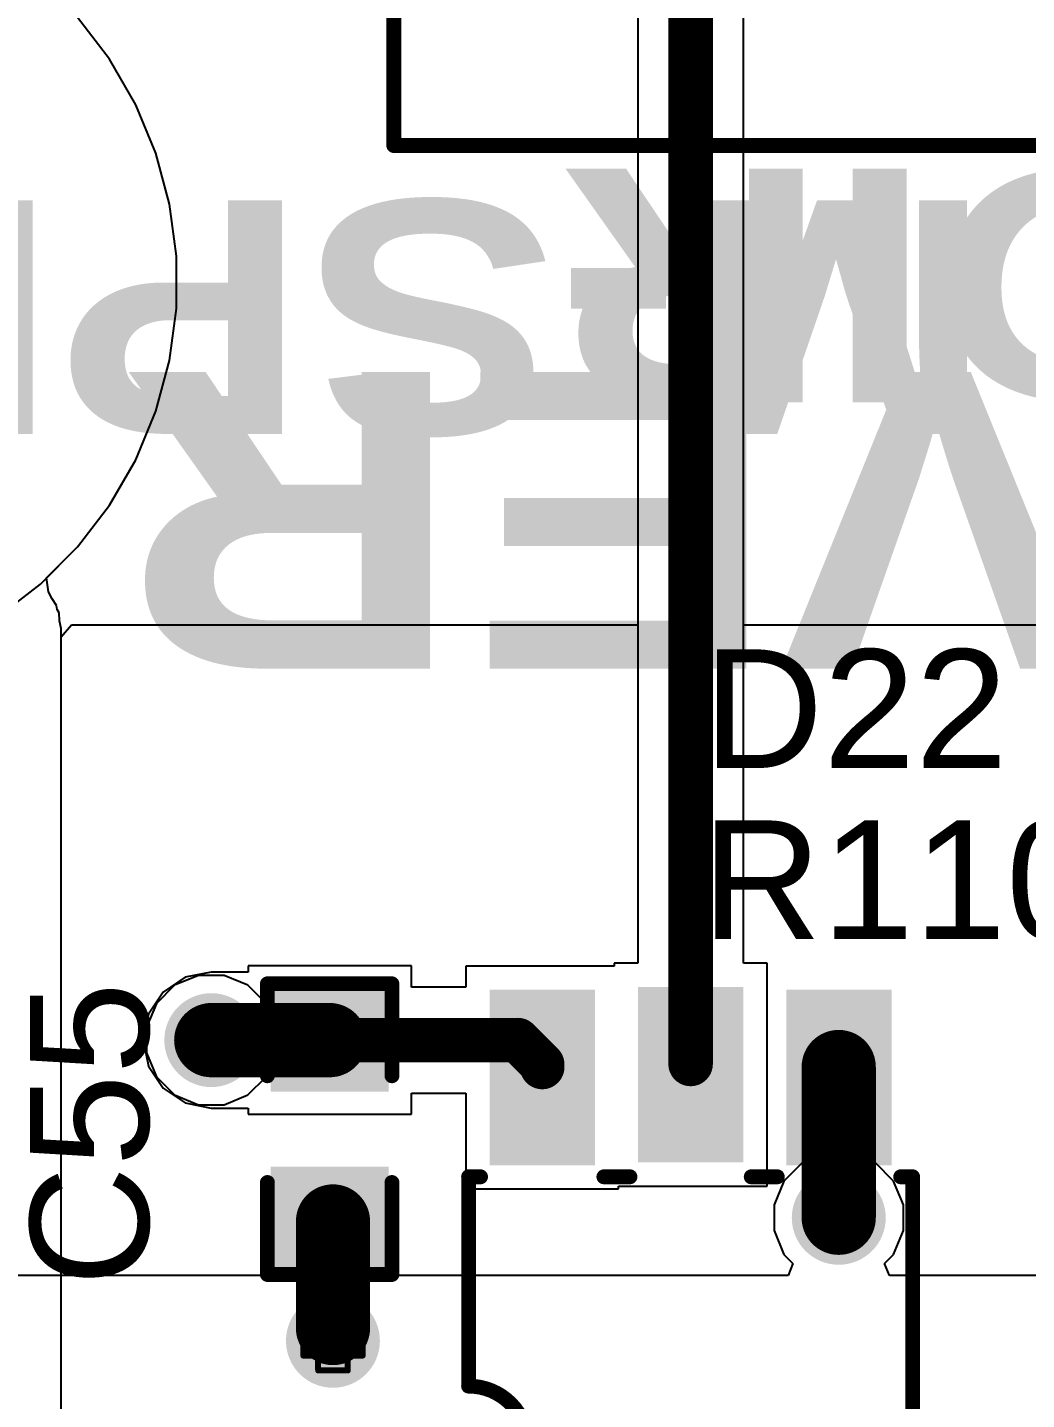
# Model space of a CAD drawing. Header units: inches. Extents: x -3 to 5259, y -3 to 5282.
# Drawn here: x 83.92 to 92.48, y 85.94 to 97.69 of the extents above; entities that cross this region are included whole.
import ezdxf

# ---------------------------------------------------------------- set-up
doc = ezdxf.new("R2010")
doc.units = ezdxf.units.IN
for name, color, linetype in [('Bottom Layer', 5, 'Continuous'), ('Bottom Solder', 6, 'Continuous'), ('Drill Drawing', 1, 'Continuous'), ('Layer 1', 16, 'Continuous'), ('Layer 2', 76, 'Continuous'), ('Top Layer', 1, 'Continuous'), ('Top Overlay', 2, 'Continuous'), ('Top Paste', 8, 'Continuous'), ('Top Solder', 216, 'Continuous'), ('Via Holes', 16, 'Continuous')]:
    doc.layers.add(name, color=color, linetype=linetype)
doc.styles.add('Arial', font='', dxfattribs={"height": 0.2})
doc.styles.add('Arial Black_Bold', font='', dxfattribs={"height": 0.2})
doc.styles.get('Arial').set_extended_font_data('Arial')
doc.styles.get('Arial Black_Bold').set_extended_font_data('Arial Black', bold=True)

# ---------------------------------------------------------------- blocks, each defined once
blk = doc.blocks.new('SO_5_11')
at = {"layer": 'Top Layer'}
for points in [[(-3.85, 0.87), (-3.85, 1.67), (-2.45, 1.67), (-2.45, 0.87)], [(2.45, 0.87), (2.45, 1.67), (3.85, 1.67), (3.85, 0.87)], [(2.475, -0.4), (2.475, 0.4), (3.875, 0.4), (3.875, -0.4)], [(-3.875, -1.67), (-3.875, -0.87), (-2.475, -0.87), (-2.475, -1.67)], [(2.45, -1.67), (2.45, -0.87), (3.85, -0.87), (3.85, -1.67)]]:
    blk.add_hatch(color=1, dxfattribs=at).paths.add_polyline_path(points)
at = {"layer": 'Top Paste'}
for points in [[(-3.85, 0.87), (-3.85, 1.67), (-2.45, 1.67), (-2.45, 0.87)], [(2.45, 0.87), (2.45, 1.67), (3.85, 1.67), (3.85, 0.87)], [(2.475, -0.4), (2.475, 0.4), (3.875, 0.4), (3.875, -0.4)], [(-3.875, -1.67), (-3.875, -0.87), (-2.475, -0.87), (-2.475, -1.67)], [(2.45, -1.67), (2.45, -0.87), (3.85, -0.87), (3.85, -1.67)]]:
    blk.add_hatch(color=8, dxfattribs=at).paths.add_polyline_path(points)
at = {"layer": 'Top Solder'}
for points in [[(-3.901, 0.819), (-3.901, 1.721), (-2.399, 1.721), (-2.399, 0.819)], [(2.399, 0.819), (2.399, 1.721), (3.901, 1.721), (3.901, 0.819)], [(2.424, -0.451), (2.424, 0.451), (3.926, 0.451), (3.926, -0.451)], [(-3.926, -1.721), (-3.926, -0.819), (-2.424, -0.819), (-2.424, -1.721)], [(2.399, -1.721), (2.399, -0.819), (3.901, -0.819), (3.901, -1.721)]]:
    blk.add_hatch(color=216, dxfattribs=at).paths.add_polyline_path(points)
at = {"layer": 'Top Overlay'}
for points in [[(-2.3, 1.9, 0.127, 0.127, 0), (-2.3, 1.798, 0.127, 0.127, 0)], [(-2.3, 1.9, 0.127, 0.127, 0), (-0.508, 1.9, 0.127, 0.127, 0)], [(0.508, 1.9, 0.127, 0.127, -1), (-0.508, 1.9, 0.127, 0.127, 0)], [(0.508, 1.9, 0.127, 0.127, 0), (2.3, 1.9, 0.127, 0.127, 0)], [(2.3, 1.9, 0.127, 0.127, 0), (2.3, 1.798, 0.127, 0.127, 0)], [(2.3, 1.9, 0.127, 0.127, 0), (2.3, 1.798, 0.127, 0.127, 0)], [(-4.115, 1.422, 0.127, 0.127, 0), (-3.988, 1.295, 0.127, 0.127, 0)], [(-4.115, 1.422, 0.127, 0.127, 0), (-4.115, 1.168, 0.127, 0.127, 0)], [(-3.988, 1.295, 0.127, 0.127, 0), (-4.115, 1.168, 0.127, 0.127, 0)], [(-2.3, 0.742, 0.127, 0.127, 0), (-2.3, -0.742, 0.127, 0.127, 0)], [(2.3, 0.742, 0.127, 0.127, 0), (2.3, 0.519, 0.127, 0.127, 0)], [(2.3, -0.519, 0.127, 0.127, 0), (2.3, -0.742, 0.127, 0.127, 0)], [(-2.3, -1.798, 0.127, 0.127, 0), (-2.3, -1.9, 0.127, 0.127, 0)], [(2.3, -1.798, 0.127, 0.127, 0), (2.3, -1.9, 0.127, 0.127, 0)], [(-2.3, -1.9, 0.127, 0.127, 0), (2.3, -1.9, 0.127, 0.127, 0)]]:
    blk.add_lwpolyline(points, format="xyseb", dxfattribs=at)
for points in [[(-2.332, 1.9, 0.0635, 0.0635, 1), (-2.268, 1.9, 0.0635, 0.0635, 1)], [(-2.332, 1.9, 0.0635, 0.0635, 1), (-2.268, 1.9, 0.0635, 0.0635, 1)], [(-0.54, 1.9, 0.0635, 0.0635, 1), (-0.476, 1.9, 0.0635, 0.0635, 1)], [(-0.539, 1.9, 0.0635, 0.0635, 1), (-0.476, 1.9, 0.0635, 0.0635, 1)], [(0.476, 1.9, 0.0635, 0.0635, 1), (0.54, 1.9, 0.0635, 0.0635, 1)], [(0.476, 1.9, 0.0635, 0.0635, 1), (0.54, 1.9, 0.0635, 0.0635, 1)], [(2.268, 1.9, 0.0635, 0.0635, 1), (2.332, 1.9, 0.0635, 0.0635, 1)], [(2.268, 1.9, 0.0635, 0.0635, 1), (2.332, 1.9, 0.0635, 0.0635, 1)], [(2.268, 1.9, 0.0635, 0.0635, 1), (2.332, 1.9, 0.0635, 0.0635, 1)], [(-2.332, 1.798, 0.0635, 0.0635, 1), (-2.268, 1.798, 0.0635, 0.0635, 1)], [(2.268, 1.798, 0.0635, 0.0635, 1), (2.332, 1.798, 0.0635, 0.0635, 1)], [(2.268, 1.798, 0.0635, 0.0635, 1), (2.332, 1.798, 0.0635, 0.0635, 1)], [(-4.147, 1.422, 0.0635, 0.0635, 1), (-4.083, 1.422, 0.0635, 0.0635, 1)], [(-4.147, 1.422, 0.0635, 0.0635, 1), (-4.083, 1.422, 0.0635, 0.0635, 1)], [(-4.02, 1.295, 0.0635, 0.0635, 1), (-3.956, 1.295, 0.0635, 0.0635, 1)], [(-4.02, 1.295, 0.0635, 0.0635, 1), (-3.956, 1.295, 0.0635, 0.0635, 1)], [(-4.147, 1.168, 0.0635, 0.0635, 1), (-4.083, 1.168, 0.0635, 0.0635, 1)], [(-4.147, 1.168, 0.0635, 0.0635, 1), (-4.083, 1.168, 0.0635, 0.0635, 1)], [(-2.332, 0.742, 0.0635, 0.0635, 1), (-2.268, 0.742, 0.0635, 0.0635, 1)], [(2.268, 0.742, 0.0635, 0.0635, 1), (2.332, 0.742, 0.0635, 0.0635, 1)], [(2.268, 0.519, 0.0635, 0.0635, 1), (2.332, 0.519, 0.0635, 0.0635, 1)], [(2.268, -0.519, 0.0635, 0.0635, 1), (2.332, -0.519, 0.0635, 0.0635, 1)], [(-2.332, -0.742, 0.0635, 0.0635, 1), (-2.268, -0.742, 0.0635, 0.0635, 1)], [(2.268, -0.742, 0.0635, 0.0635, 1), (2.332, -0.742, 0.0635, 0.0635, 1)], [(-2.332, -1.798, 0.0635, 0.0635, 1), (-2.268, -1.798, 0.0635, 0.0635, 1)], [(2.268, -1.798, 0.0635, 0.0635, 1), (2.332, -1.798, 0.0635, 0.0635, 1)], [(-2.332, -1.9, 0.0635, 0.0635, 1), (-2.268, -1.9, 0.0635, 0.0635, 1)], [(-2.332, -1.9, 0.0635, 0.0635, 1), (-2.268, -1.9, 0.0635, 0.0635, 1)], [(2.268, -1.9, 0.0635, 0.0635, 1), (2.332, -1.9, 0.0635, 0.0635, 1)], [(2.268, -1.9, 0.0635, 0.0635, 1), (2.332, -1.9, 0.0635, 0.0635, 1)]]:
    blk.add_lwpolyline(points, format="xyseb", close=True, dxfattribs=at)
blk = doc.blocks.new('DB128V_5_08_5P_GN_S_183')
at = {"layer": 'Top Overlay'}
for points in [[(12.7, 5, 0.127, 0.127, 0), (-12.7, 5, 0.127, 0.127, 0)], [(12.7, 5, 0.127, 0.127, 0), (12.7, -5.2, 0.127, 0.127, 0)]]:
    blk.add_lwpolyline(points, format="xyseb", dxfattribs=at)
blk.add_lwpolyline([(12.668, 5, 0.0635, 0.0635, 1), (12.732, 5, 0.0635, 0.0635, 1)], format="xyseb", close=True, dxfattribs=at)
blk.add_lwpolyline([(12.668, 5, 0.0635, 0.0635, 1), (12.732, 5, 0.0635, 0.0635, 1)], format="xyseb", close=True, dxfattribs=at)
blk = doc.blocks.new('C___0603_229')
at = {"layer": 'Top Layer'}
for points in [[(-0.381, 0.445), (-0.381, -0.445), (-1.143, -0.445), (-1.143, 0.445)], [(1.143, 0.445), (1.143, -0.445), (0.381, -0.445), (0.381, 0.445)]]:
    blk.add_hatch(color=1, dxfattribs=at).paths.add_polyline_path(points)
at = {"layer": 'Top Paste'}
for points in [[(-0.381, 0.445), (-0.381, -0.445), (-1.143, -0.445), (-1.143, 0.445)], [(1.143, 0.445), (1.143, -0.445), (0.381, -0.445), (0.381, 0.445)]]:
    blk.add_hatch(color=8, dxfattribs=at).paths.add_polyline_path(points)
at = {"layer": 'Top Solder'}
for points in [[(-0.321, 0.504), (-0.321, -0.504), (-1.203, -0.504), (-1.203, 0.504)], [(1.203, 0.504), (1.203, -0.504), (0.321, -0.504), (0.321, 0.504)]]:
    blk.add_hatch(color=216, dxfattribs=at).paths.add_polyline_path(points)
at = {"layer": 'Top Overlay'}
for points in [[(-0.457, 0.533, 0.127, 0.127, 0), (-1.245, 0.533, 0.127, 0.127, 0)], [(-1.245, -0.533, 0.127, 0.127, 0), (-1.245, 0.533, 0.127, 0.127, 0)], [(1.245, 0.533, 0.127, 0.127, 0), (0.457, 0.533, 0.127, 0.127, 0)], [(1.245, -0.533, 0.127, 0.127, 0), (1.245, 0.533, 0.127, 0.127, 0)], [(-0.457, -0.533, 0.127, 0.127, 0), (-1.245, -0.533, 0.127, 0.127, 0)], [(1.245, -0.533, 0.127, 0.127, 0), (0.457, -0.533, 0.127, 0.127, 0)]]:
    blk.add_lwpolyline(points, format="xyseb", dxfattribs=at)
for points in [[(-1.276, 0.533, 0.0635, 0.0635, 1), (-1.213, 0.533, 0.0635, 0.0635, 1)], [(-1.276, 0.533, 0.0635, 0.0635, 1), (-1.213, 0.533, 0.0635, 0.0635, 1)], [(-0.489, 0.533, 0.0635, 0.0635, 1), (-0.425, 0.533, 0.0635, 0.0635, 1)], [(0.425, 0.533, 0.0635, 0.0635, 1), (0.489, 0.533, 0.0635, 0.0635, 1)], [(1.213, 0.533, 0.0635, 0.0635, 1), (1.276, 0.533, 0.0635, 0.0635, 1)], [(1.213, 0.533, 0.0635, 0.0635, 1), (1.276, 0.533, 0.0635, 0.0635, 1)], [(-1.276, -0.533, 0.0635, 0.0635, 1), (-1.213, -0.533, 0.0635, 0.0635, 1)], [(-1.276, -0.533, 0.0635, 0.0635, 1), (-1.213, -0.533, 0.0635, 0.0635, 1)], [(-0.489, -0.533, 0.0635, 0.0635, 1), (-0.425, -0.533, 0.0635, 0.0635, 1)], [(0.425, -0.533, 0.0635, 0.0635, 1), (0.489, -0.533, 0.0635, 0.0635, 1)], [(1.213, -0.533, 0.0635, 0.0635, 1), (1.276, -0.533, 0.0635, 0.0635, 1)], [(1.213, -0.533, 0.0635, 0.0635, 1), (1.276, -0.533, 0.0635, 0.0635, 1)]]:
    blk.add_lwpolyline(points, format="xyseb", close=True, dxfattribs=at)

msp = doc.modelspace()

# ---------------------------------------------------------------- hatches: boundary and pattern name
at = {"layer": 'Bottom Layer'}
h = msp.add_hatch(color=5, dxfattribs=at)
edge = h.paths.add_edge_path()
edge.add_arc((85.498, 89.017), 0.3, 0, 360)
h = msp.add_hatch(color=5, dxfattribs=at)
edge = h.paths.add_edge_path()
edge.add_arc((90.868, 87.496), 0.3, 0, 360)
h = msp.add_hatch(color=5, dxfattribs=at)
edge = h.paths.add_edge_path()
edge.add_arc((86.539, 86.443), 0.3, 0, 360)
at = {"layer": 'Bottom Solder'}
h = msp.add_hatch(color=6, dxfattribs=at)
edge = h.paths.add_edge_path()
edge.add_arc((85.498, 89.017), 0.402, 0, 360)
h = msp.add_hatch(color=6, dxfattribs=at)
edge = h.paths.add_edge_path()
edge.add_arc((90.868, 87.496), 0.402, 0, 360)
h = msp.add_hatch(color=6, dxfattribs=at)
edge = h.paths.add_edge_path()
edge.add_arc((86.539, 86.443), 0.402, 0, 360)
at = {"layer": 'Layer 1'}
h = msp.add_hatch(color=16, dxfattribs=at)
edge = h.paths.add_edge_path()
edge.add_arc((85.498, 89.017), 0.3, 0, 360)
h = msp.add_hatch(color=16, dxfattribs=at)
edge = h.paths.add_edge_path()
edge.add_arc((90.868, 87.496), 0.3, 0, 360)
h = msp.add_hatch(color=16, dxfattribs=at)
edge = h.paths.add_edge_path()
edge.add_arc((86.539, 86.443), 0.3, 0, 360)
at = {"layer": 'Layer 2'}
h = msp.add_hatch(color=76, dxfattribs=at)
edge = h.paths.add_edge_path()
edge.add_arc((85.498, 89.017), 0.3, 0, 360)
h = msp.add_hatch(color=76, dxfattribs=at)
edge = h.paths.add_edge_path()
edge.add_arc((90.868, 87.496), 0.3, 0, 360)
h = msp.add_hatch(color=76, dxfattribs=at)
edge = h.paths.add_edge_path()
edge.add_arc((86.539, 86.443), 0.3, 0, 360)
at = {"layer": 'Top Layer'}
h = msp.add_hatch(color=1, dxfattribs=at)
edge = h.paths.add_edge_path()
edge.add_arc((85.498, 89.017), 0.3, 0, 360)
h = msp.add_hatch(color=1, dxfattribs=at)
edge = h.paths.add_edge_path()
edge.add_arc((90.868, 87.496), 0.3, 0, 360)
h = msp.add_hatch(color=1, dxfattribs=at)
edge = h.paths.add_edge_path()
edge.add_arc((86.539, 86.443), 0.3, 0, 360)
at = {"layer": 'Top Solder'}
h = msp.add_hatch(color=216, dxfattribs=at)
edge = h.paths.add_edge_path()
edge.add_arc((85.498, 89.017), 0.402, 0, 360)
h = msp.add_hatch(color=216, dxfattribs=at)
edge = h.paths.add_edge_path()
edge.add_arc((90.868, 87.496), 0.402, 0, 360)
h = msp.add_hatch(color=216, dxfattribs=at)
edge = h.paths.add_edge_path()
edge.add_arc((86.539, 86.443), 0.402, 0, 360)
at = {"layer": 'Via Holes'}
h = msp.add_hatch(color=7, dxfattribs=at)
edge = h.paths.add_edge_path()
edge.add_arc((85.498, 89.017), 0.15, 0, 360)
h = msp.add_hatch(color=7, dxfattribs=at)
edge = h.paths.add_edge_path()
edge.add_arc((90.868, 87.496), 0.15, 0, 360)
h = msp.add_hatch(color=7, dxfattribs=at)
edge = h.paths.add_edge_path()
edge.add_arc((86.539, 86.443), 0.15, 0, 360)

# ---------------------------------------------------------------- linework, layer by layer
at = {"layer": 'Bottom Layer'}
for p, q in [((85.388, 89.571), (85.184, 89.487)), ((85.388, 89.571), (85.184, 89.487)), ((85.608, 89.571), (85.388, 89.571)), ((85.608, 89.571), (85.388, 89.571)), ((85.812, 89.487), (85.608, 89.571)), ((85.812, 89.487), (85.608, 89.571)), ((85.184, 89.487), (85.028, 89.331)), ((85.184, 89.487), (85.028, 89.331)), ((85.968, 89.331), (85.812, 89.487)), ((85.968, 89.331), (85.812, 89.487)), ((85.028, 89.331), (84.944, 89.128)), ((85.028, 89.331), (84.944, 89.128)), ((86.052, 89.128), (85.968, 89.331)), ((86.052, 89.128), (85.968, 89.331)), ((84.944, 89.128), (84.944, 88.907)), ((84.944, 89.128), (84.944, 88.907)), ((86.052, 88.907), (86.052, 89.128)), ((86.052, 88.907), (86.052, 89.128)), ((84.944, 88.907), (85.028, 88.704)), ((84.944, 88.907), (85.028, 88.704)), ((85.968, 88.704), (86.052, 88.907)), ((85.968, 88.704), (86.052, 88.907)), ((85.028, 88.704), (85.184, 88.548)), ((85.028, 88.704), (85.184, 88.548)), ((85.812, 88.548), (85.968, 88.704)), ((85.812, 88.548), (85.968, 88.704)), ((85.184, 88.548), (85.388, 88.463)), ((85.184, 88.548), (85.388, 88.463)), ((85.388, 88.463), (85.608, 88.463)), ((85.388, 88.463), (85.608, 88.463)), ((85.608, 88.463), (85.812, 88.548)), ((85.608, 88.463), (85.812, 88.548))]:
    msp.add_line(p, q, dxfattribs=at)
at = {"layer": 'Drill Drawing'}
for points in [[(85.371, 89.144, 0.0508, 0.0508, 0), (85.371, 89.271, 0.0508, 0.0508, 0)], [(85.371, 89.271, 0.0508, 0.0508, 0), (85.625, 89.271, 0.0508, 0.0508, 0)], [(85.625, 89.144, 0.0508, 0.0508, 0), (85.625, 89.271, 0.0508, 0.0508, 0)], [(85.244, 88.89, 0.0508, 0.0508, 0), (85.244, 89.144, 0.0508, 0.0508, 0)], [(85.244, 89.144, 0.0508, 0.0508, 0), (85.371, 89.144, 0.0508, 0.0508, 0)], [(85.422, 89.094, 0.0508, 0.0508, 0), (85.422, 89.17, 0.0508, 0.0508, 0)], [(85.422, 89.17, 0.0508, 0.0508, 0), (85.574, 89.17, 0.0508, 0.0508, 0)], [(85.574, 89.094, 0.0508, 0.0508, 0), (85.574, 89.17, 0.0508, 0.0508, 0)], [(85.625, 89.144, 0.0508, 0.0508, 0), (85.752, 89.144, 0.0508, 0.0508, 0)], [(85.752, 88.89, 0.0508, 0.0508, 0), (85.752, 89.144, 0.0508, 0.0508, 0)], [(85.345, 88.941, 0.0508, 0.0508, 0), (85.345, 89.094, 0.0508, 0.0508, 0)], [(85.345, 89.094, 0.0508, 0.0508, 0), (85.422, 89.094, 0.0508, 0.0508, 0)], [(85.574, 89.094, 0.0508, 0.0508, 0), (85.65, 89.094, 0.0508, 0.0508, 0)], [(85.65, 88.941, 0.0508, 0.0508, 0), (85.65, 89.094, 0.0508, 0.0508, 0)], [(85.345, 88.941, 0.0508, 0.0508, 0), (85.422, 88.941, 0.0508, 0.0508, 0)], [(85.422, 88.865, 0.0508, 0.0508, 0), (85.422, 88.941, 0.0508, 0.0508, 0)], [(85.574, 88.941, 0.0508, 0.0508, 0), (85.65, 88.941, 0.0508, 0.0508, 0)], [(85.574, 88.865, 0.0508, 0.0508, 0), (85.574, 88.941, 0.0508, 0.0508, 0)], [(85.244, 88.89, 0.0508, 0.0508, 0), (85.371, 88.89, 0.0508, 0.0508, 0)], [(85.371, 88.763, 0.0508, 0.0508, 0), (85.371, 88.89, 0.0508, 0.0508, 0)], [(85.422, 88.865, 0.0508, 0.0508, 0), (85.574, 88.865, 0.0508, 0.0508, 0)], [(85.625, 88.89, 0.0508, 0.0508, 0), (85.752, 88.89, 0.0508, 0.0508, 0)], [(85.625, 88.763, 0.0508, 0.0508, 0), (85.625, 88.89, 0.0508, 0.0508, 0)], [(85.371, 88.763, 0.0508, 0.0508, 0), (85.625, 88.763, 0.0508, 0.0508, 0)], [(90.741, 87.623, 0.0508, 0.0508, 0), (90.741, 87.75, 0.0508, 0.0508, 0)], [(90.741, 87.75, 0.0508, 0.0508, 0), (90.995, 87.75, 0.0508, 0.0508, 0)], [(90.995, 87.623, 0.0508, 0.0508, 0), (90.995, 87.75, 0.0508, 0.0508, 0)], [(90.614, 87.369, 0.0508, 0.0508, 0), (90.614, 87.623, 0.0508, 0.0508, 0)], [(90.614, 87.623, 0.0508, 0.0508, 0), (90.741, 87.623, 0.0508, 0.0508, 0)], [(90.791, 87.572, 0.0508, 0.0508, 0), (90.791, 87.648, 0.0508, 0.0508, 0)], [(90.791, 87.648, 0.0508, 0.0508, 0), (90.944, 87.648, 0.0508, 0.0508, 0)], [(90.944, 87.572, 0.0508, 0.0508, 0), (90.944, 87.648, 0.0508, 0.0508, 0)], [(90.995, 87.623, 0.0508, 0.0508, 0), (91.122, 87.623, 0.0508, 0.0508, 0)], [(91.122, 87.369, 0.0508, 0.0508, 0), (91.122, 87.623, 0.0508, 0.0508, 0)], [(90.715, 87.42, 0.0508, 0.0508, 0), (90.715, 87.572, 0.0508, 0.0508, 0)], [(90.715, 87.572, 0.0508, 0.0508, 0), (90.791, 87.572, 0.0508, 0.0508, 0)], [(90.944, 87.572, 0.0508, 0.0508, 0), (91.02, 87.572, 0.0508, 0.0508, 0)], [(91.02, 87.42, 0.0508, 0.0508, 0), (91.02, 87.572, 0.0508, 0.0508, 0)], [(90.715, 87.42, 0.0508, 0.0508, 0), (90.791, 87.42, 0.0508, 0.0508, 0)], [(90.791, 87.344, 0.0508, 0.0508, 0), (90.791, 87.42, 0.0508, 0.0508, 0)], [(90.944, 87.42, 0.0508, 0.0508, 0), (91.02, 87.42, 0.0508, 0.0508, 0)], [(90.944, 87.344, 0.0508, 0.0508, 0), (90.944, 87.42, 0.0508, 0.0508, 0)], [(90.614, 87.369, 0.0508, 0.0508, 0), (90.741, 87.369, 0.0508, 0.0508, 0)], [(90.741, 87.242, 0.0508, 0.0508, 0), (90.741, 87.369, 0.0508, 0.0508, 0)], [(90.791, 87.344, 0.0508, 0.0508, 0), (90.944, 87.344, 0.0508, 0.0508, 0)], [(90.995, 87.369, 0.0508, 0.0508, 0), (91.122, 87.369, 0.0508, 0.0508, 0)], [(90.995, 87.242, 0.0508, 0.0508, 0), (90.995, 87.369, 0.0508, 0.0508, 0)], [(90.741, 87.242, 0.0508, 0.0508, 0), (90.995, 87.242, 0.0508, 0.0508, 0)], [(86.412, 86.57, 0.0508, 0.0508, 0), (86.412, 86.697, 0.0508, 0.0508, 0)], [(86.412, 86.697, 0.0508, 0.0508, 0), (86.666, 86.697, 0.0508, 0.0508, 0)], [(86.666, 86.57, 0.0508, 0.0508, 0), (86.666, 86.697, 0.0508, 0.0508, 0)], [(86.285, 86.316, 0.0508, 0.0508, 0), (86.285, 86.57, 0.0508, 0.0508, 0)], [(86.285, 86.57, 0.0508, 0.0508, 0), (86.412, 86.57, 0.0508, 0.0508, 0)], [(86.463, 86.519, 0.0508, 0.0508, 0), (86.463, 86.595, 0.0508, 0.0508, 0)], [(86.463, 86.595, 0.0508, 0.0508, 0), (86.615, 86.595, 0.0508, 0.0508, 0)], [(86.615, 86.519, 0.0508, 0.0508, 0), (86.615, 86.595, 0.0508, 0.0508, 0)], [(86.666, 86.57, 0.0508, 0.0508, 0), (86.793, 86.57, 0.0508, 0.0508, 0)], [(86.793, 86.316, 0.0508, 0.0508, 0), (86.793, 86.57, 0.0508, 0.0508, 0)], [(86.387, 86.366, 0.0508, 0.0508, 0), (86.387, 86.519, 0.0508, 0.0508, 0)], [(86.387, 86.519, 0.0508, 0.0508, 0), (86.463, 86.519, 0.0508, 0.0508, 0)], [(86.615, 86.519, 0.0508, 0.0508, 0), (86.692, 86.519, 0.0508, 0.0508, 0)], [(86.692, 86.366, 0.0508, 0.0508, 0), (86.692, 86.519, 0.0508, 0.0508, 0)], [(86.285, 86.316, 0.0508, 0.0508, 0), (86.412, 86.316, 0.0508, 0.0508, 0)], [(86.387, 86.366, 0.0508, 0.0508, 0), (86.463, 86.366, 0.0508, 0.0508, 0)], [(86.412, 86.189, 0.0508, 0.0508, 0), (86.412, 86.316, 0.0508, 0.0508, 0)], [(86.463, 86.29, 0.0508, 0.0508, 0), (86.463, 86.366, 0.0508, 0.0508, 0)], [(86.615, 86.366, 0.0508, 0.0508, 0), (86.692, 86.366, 0.0508, 0.0508, 0)], [(86.615, 86.29, 0.0508, 0.0508, 0), (86.615, 86.366, 0.0508, 0.0508, 0)], [(86.666, 86.316, 0.0508, 0.0508, 0), (86.793, 86.316, 0.0508, 0.0508, 0)], [(86.666, 86.189, 0.0508, 0.0508, 0), (86.666, 86.316, 0.0508, 0.0508, 0)], [(86.463, 86.29, 0.0508, 0.0508, 0), (86.615, 86.29, 0.0508, 0.0508, 0)], [(86.412, 86.189, 0.0508, 0.0508, 0), (86.666, 86.189, 0.0508, 0.0508, 0)]]:
    msp.add_lwpolyline(points, format="xyseb", dxfattribs=at)
for points in [[(85.358, 89.271, 0.0254, 0.0254, 1), (85.384, 89.271, 0.0254, 0.0254, 1)], [(85.358, 89.271, 0.0254, 0.0254, 1), (85.384, 89.271, 0.0254, 0.0254, 1)], [(85.612, 89.271, 0.0254, 0.0254, 1), (85.638, 89.271, 0.0254, 0.0254, 1)], [(85.612, 89.271, 0.0254, 0.0254, 1), (85.638, 89.271, 0.0254, 0.0254, 1)], [(85.231, 89.144, 0.0254, 0.0254, 1), (85.257, 89.144, 0.0254, 0.0254, 1)], [(85.231, 89.144, 0.0254, 0.0254, 1), (85.257, 89.144, 0.0254, 0.0254, 1)], [(85.358, 89.144, 0.0254, 0.0254, 1), (85.384, 89.144, 0.0254, 0.0254, 1)], [(85.358, 89.144, 0.0254, 0.0254, 1), (85.384, 89.144, 0.0254, 0.0254, 1)], [(85.409, 89.17, 0.0254, 0.0254, 1), (85.434, 89.17, 0.0254, 0.0254, 1)], [(85.409, 89.17, 0.0254, 0.0254, 1), (85.434, 89.17, 0.0254, 0.0254, 1)], [(85.561, 89.17, 0.0254, 0.0254, 1), (85.587, 89.17, 0.0254, 0.0254, 1)], [(85.561, 89.17, 0.0254, 0.0254, 1), (85.587, 89.17, 0.0254, 0.0254, 1)], [(85.612, 89.144, 0.0254, 0.0254, 1), (85.638, 89.144, 0.0254, 0.0254, 1)], [(85.612, 89.144, 0.0254, 0.0254, 1), (85.638, 89.144, 0.0254, 0.0254, 1)], [(85.739, 89.144, 0.0254, 0.0254, 1), (85.765, 89.144, 0.0254, 0.0254, 1)], [(85.739, 89.144, 0.0254, 0.0254, 1), (85.765, 89.144, 0.0254, 0.0254, 1)], [(85.333, 89.094, 0.0254, 0.0254, 1), (85.358, 89.094, 0.0254, 0.0254, 1)], [(85.333, 89.094, 0.0254, 0.0254, 1), (85.358, 89.094, 0.0254, 0.0254, 1)], [(85.409, 89.094, 0.0254, 0.0254, 1), (85.434, 89.094, 0.0254, 0.0254, 1)], [(85.409, 89.094, 0.0254, 0.0254, 1), (85.434, 89.094, 0.0254, 0.0254, 1)], [(85.561, 89.094, 0.0254, 0.0254, 1), (85.587, 89.094, 0.0254, 0.0254, 1)], [(85.561, 89.094, 0.0254, 0.0254, 1), (85.587, 89.094, 0.0254, 0.0254, 1)], [(85.638, 89.094, 0.0254, 0.0254, 1), (85.663, 89.094, 0.0254, 0.0254, 1)], [(85.638, 89.094, 0.0254, 0.0254, 1), (85.663, 89.094, 0.0254, 0.0254, 1)], [(85.333, 88.941, 0.0254, 0.0254, 1), (85.358, 88.941, 0.0254, 0.0254, 1)], [(85.333, 88.941, 0.0254, 0.0254, 1), (85.358, 88.941, 0.0254, 0.0254, 1)], [(85.409, 88.941, 0.0254, 0.0254, 1), (85.434, 88.941, 0.0254, 0.0254, 1)], [(85.409, 88.941, 0.0254, 0.0254, 1), (85.434, 88.941, 0.0254, 0.0254, 1)], [(85.561, 88.941, 0.0254, 0.0254, 1), (85.587, 88.941, 0.0254, 0.0254, 1)], [(85.561, 88.941, 0.0254, 0.0254, 1), (85.587, 88.941, 0.0254, 0.0254, 1)], [(85.638, 88.941, 0.0254, 0.0254, 1), (85.663, 88.941, 0.0254, 0.0254, 1)], [(85.638, 88.941, 0.0254, 0.0254, 1), (85.663, 88.941, 0.0254, 0.0254, 1)], [(85.231, 88.89, 0.0254, 0.0254, 1), (85.257, 88.89, 0.0254, 0.0254, 1)], [(85.231, 88.89, 0.0254, 0.0254, 1), (85.257, 88.89, 0.0254, 0.0254, 1)], [(85.358, 88.89, 0.0254, 0.0254, 1), (85.384, 88.89, 0.0254, 0.0254, 1)], [(85.358, 88.89, 0.0254, 0.0254, 1), (85.384, 88.89, 0.0254, 0.0254, 1)], [(85.409, 88.865, 0.0254, 0.0254, 1), (85.434, 88.865, 0.0254, 0.0254, 1)], [(85.409, 88.865, 0.0254, 0.0254, 1), (85.434, 88.865, 0.0254, 0.0254, 1)], [(85.561, 88.865, 0.0254, 0.0254, 1), (85.587, 88.865, 0.0254, 0.0254, 1)], [(85.561, 88.865, 0.0254, 0.0254, 1), (85.587, 88.865, 0.0254, 0.0254, 1)], [(85.612, 88.89, 0.0254, 0.0254, 1), (85.638, 88.89, 0.0254, 0.0254, 1)], [(85.612, 88.89, 0.0254, 0.0254, 1), (85.638, 88.89, 0.0254, 0.0254, 1)], [(85.739, 88.89, 0.0254, 0.0254, 1), (85.765, 88.89, 0.0254, 0.0254, 1)], [(85.739, 88.89, 0.0254, 0.0254, 1), (85.765, 88.89, 0.0254, 0.0254, 1)], [(85.358, 88.763, 0.0254, 0.0254, 1), (85.384, 88.763, 0.0254, 0.0254, 1)], [(85.358, 88.763, 0.0254, 0.0254, 1), (85.384, 88.763, 0.0254, 0.0254, 1)], [(85.612, 88.763, 0.0254, 0.0254, 1), (85.638, 88.763, 0.0254, 0.0254, 1)], [(85.612, 88.763, 0.0254, 0.0254, 1), (85.638, 88.763, 0.0254, 0.0254, 1)], [(90.728, 87.75, 0.0254, 0.0254, 1), (90.753, 87.75, 0.0254, 0.0254, 1)], [(90.728, 87.75, 0.0254, 0.0254, 1), (90.753, 87.75, 0.0254, 0.0254, 1)], [(90.982, 87.75, 0.0254, 0.0254, 1), (91.007, 87.75, 0.0254, 0.0254, 1)], [(90.982, 87.75, 0.0254, 0.0254, 1), (91.007, 87.75, 0.0254, 0.0254, 1)], [(90.601, 87.623, 0.0254, 0.0254, 1), (90.626, 87.623, 0.0254, 0.0254, 1)], [(90.601, 87.623, 0.0254, 0.0254, 1), (90.626, 87.623, 0.0254, 0.0254, 1)], [(90.728, 87.623, 0.0254, 0.0254, 1), (90.753, 87.623, 0.0254, 0.0254, 1)], [(90.728, 87.623, 0.0254, 0.0254, 1), (90.753, 87.623, 0.0254, 0.0254, 1)], [(90.779, 87.648, 0.0254, 0.0254, 1), (90.804, 87.648, 0.0254, 0.0254, 1)], [(90.779, 87.648, 0.0254, 0.0254, 1), (90.804, 87.648, 0.0254, 0.0254, 1)], [(90.931, 87.648, 0.0254, 0.0254, 1), (90.956, 87.648, 0.0254, 0.0254, 1)], [(90.931, 87.648, 0.0254, 0.0254, 1), (90.956, 87.648, 0.0254, 0.0254, 1)], [(90.982, 87.623, 0.0254, 0.0254, 1), (91.007, 87.623, 0.0254, 0.0254, 1)], [(90.982, 87.623, 0.0254, 0.0254, 1), (91.007, 87.623, 0.0254, 0.0254, 1)], [(91.109, 87.623, 0.0254, 0.0254, 1), (91.134, 87.623, 0.0254, 0.0254, 1)], [(91.109, 87.623, 0.0254, 0.0254, 1), (91.134, 87.623, 0.0254, 0.0254, 1)], [(90.702, 87.572, 0.0254, 0.0254, 1), (90.728, 87.572, 0.0254, 0.0254, 1)], [(90.702, 87.572, 0.0254, 0.0254, 1), (90.728, 87.572, 0.0254, 0.0254, 1)], [(90.779, 87.572, 0.0254, 0.0254, 1), (90.804, 87.572, 0.0254, 0.0254, 1)], [(90.779, 87.572, 0.0254, 0.0254, 1), (90.804, 87.572, 0.0254, 0.0254, 1)], [(90.931, 87.572, 0.0254, 0.0254, 1), (90.956, 87.572, 0.0254, 0.0254, 1)], [(90.931, 87.572, 0.0254, 0.0254, 1), (90.956, 87.572, 0.0254, 0.0254, 1)], [(91.007, 87.572, 0.0254, 0.0254, 1), (91.033, 87.572, 0.0254, 0.0254, 1)], [(91.007, 87.572, 0.0254, 0.0254, 1), (91.033, 87.572, 0.0254, 0.0254, 1)], [(90.702, 87.42, 0.0254, 0.0254, 1), (90.728, 87.42, 0.0254, 0.0254, 1)], [(90.702, 87.42, 0.0254, 0.0254, 1), (90.728, 87.42, 0.0254, 0.0254, 1)], [(90.779, 87.42, 0.0254, 0.0254, 1), (90.804, 87.42, 0.0254, 0.0254, 1)], [(90.779, 87.42, 0.0254, 0.0254, 1), (90.804, 87.42, 0.0254, 0.0254, 1)], [(90.931, 87.42, 0.0254, 0.0254, 1), (90.956, 87.42, 0.0254, 0.0254, 1)], [(90.931, 87.42, 0.0254, 0.0254, 1), (90.956, 87.42, 0.0254, 0.0254, 1)], [(91.007, 87.42, 0.0254, 0.0254, 1), (91.033, 87.42, 0.0254, 0.0254, 1)], [(91.007, 87.42, 0.0254, 0.0254, 1), (91.033, 87.42, 0.0254, 0.0254, 1)], [(90.601, 87.369, 0.0254, 0.0254, 1), (90.626, 87.369, 0.0254, 0.0254, 1)], [(90.601, 87.369, 0.0254, 0.0254, 1), (90.626, 87.369, 0.0254, 0.0254, 1)], [(90.728, 87.369, 0.0254, 0.0254, 1), (90.753, 87.369, 0.0254, 0.0254, 1)], [(90.728, 87.369, 0.0254, 0.0254, 1), (90.753, 87.369, 0.0254, 0.0254, 1)], [(90.779, 87.344, 0.0254, 0.0254, 1), (90.804, 87.344, 0.0254, 0.0254, 1)], [(90.779, 87.344, 0.0254, 0.0254, 1), (90.804, 87.344, 0.0254, 0.0254, 1)], [(90.931, 87.344, 0.0254, 0.0254, 1), (90.956, 87.344, 0.0254, 0.0254, 1)], [(90.931, 87.344, 0.0254, 0.0254, 1), (90.956, 87.344, 0.0254, 0.0254, 1)], [(90.982, 87.369, 0.0254, 0.0254, 1), (91.007, 87.369, 0.0254, 0.0254, 1)], [(90.982, 87.369, 0.0254, 0.0254, 1), (91.007, 87.369, 0.0254, 0.0254, 1)], [(91.109, 87.369, 0.0254, 0.0254, 1), (91.134, 87.369, 0.0254, 0.0254, 1)], [(91.109, 87.369, 0.0254, 0.0254, 1), (91.134, 87.369, 0.0254, 0.0254, 1)], [(90.728, 87.242, 0.0254, 0.0254, 1), (90.753, 87.242, 0.0254, 0.0254, 1)], [(90.728, 87.242, 0.0254, 0.0254, 1), (90.753, 87.242, 0.0254, 0.0254, 1)], [(90.982, 87.242, 0.0254, 0.0254, 1), (91.007, 87.242, 0.0254, 0.0254, 1)], [(90.982, 87.242, 0.0254, 0.0254, 1), (91.007, 87.242, 0.0254, 0.0254, 1)], [(86.4, 86.697, 0.0254, 0.0254, 1), (86.425, 86.697, 0.0254, 0.0254, 1)], [(86.4, 86.697, 0.0254, 0.0254, 1), (86.425, 86.697, 0.0254, 0.0254, 1)], [(86.654, 86.697, 0.0254, 0.0254, 1), (86.679, 86.697, 0.0254, 0.0254, 1)], [(86.654, 86.697, 0.0254, 0.0254, 1), (86.679, 86.697, 0.0254, 0.0254, 1)], [(86.273, 86.57, 0.0254, 0.0254, 1), (86.298, 86.57, 0.0254, 0.0254, 1)], [(86.273, 86.57, 0.0254, 0.0254, 1), (86.298, 86.57, 0.0254, 0.0254, 1)], [(86.4, 86.57, 0.0254, 0.0254, 1), (86.425, 86.57, 0.0254, 0.0254, 1)], [(86.4, 86.57, 0.0254, 0.0254, 1), (86.425, 86.57, 0.0254, 0.0254, 1)], [(86.45, 86.595, 0.0254, 0.0254, 1), (86.476, 86.595, 0.0254, 0.0254, 1)], [(86.45, 86.595, 0.0254, 0.0254, 1), (86.476, 86.595, 0.0254, 0.0254, 1)], [(86.603, 86.595, 0.0254, 0.0254, 1), (86.628, 86.595, 0.0254, 0.0254, 1)], [(86.603, 86.595, 0.0254, 0.0254, 1), (86.628, 86.595, 0.0254, 0.0254, 1)], [(86.654, 86.57, 0.0254, 0.0254, 1), (86.679, 86.57, 0.0254, 0.0254, 1)], [(86.654, 86.57, 0.0254, 0.0254, 1), (86.679, 86.57, 0.0254, 0.0254, 1)], [(86.781, 86.57, 0.0254, 0.0254, 1), (86.806, 86.57, 0.0254, 0.0254, 1)], [(86.781, 86.57, 0.0254, 0.0254, 1), (86.806, 86.57, 0.0254, 0.0254, 1)], [(86.374, 86.519, 0.0254, 0.0254, 1), (86.4, 86.519, 0.0254, 0.0254, 1)], [(86.374, 86.519, 0.0254, 0.0254, 1), (86.4, 86.519, 0.0254, 0.0254, 1)], [(86.45, 86.519, 0.0254, 0.0254, 1), (86.476, 86.519, 0.0254, 0.0254, 1)], [(86.45, 86.519, 0.0254, 0.0254, 1), (86.476, 86.519, 0.0254, 0.0254, 1)], [(86.603, 86.519, 0.0254, 0.0254, 1), (86.628, 86.519, 0.0254, 0.0254, 1)], [(86.603, 86.519, 0.0254, 0.0254, 1), (86.628, 86.519, 0.0254, 0.0254, 1)], [(86.679, 86.519, 0.0254, 0.0254, 1), (86.704, 86.519, 0.0254, 0.0254, 1)], [(86.679, 86.519, 0.0254, 0.0254, 1), (86.704, 86.519, 0.0254, 0.0254, 1)], [(86.273, 86.316, 0.0254, 0.0254, 1), (86.298, 86.316, 0.0254, 0.0254, 1)], [(86.273, 86.316, 0.0254, 0.0254, 1), (86.298, 86.316, 0.0254, 0.0254, 1)], [(86.374, 86.366, 0.0254, 0.0254, 1), (86.4, 86.366, 0.0254, 0.0254, 1)], [(86.374, 86.366, 0.0254, 0.0254, 1), (86.4, 86.366, 0.0254, 0.0254, 1)], [(86.4, 86.316, 0.0254, 0.0254, 1), (86.425, 86.316, 0.0254, 0.0254, 1)], [(86.4, 86.316, 0.0254, 0.0254, 1), (86.425, 86.316, 0.0254, 0.0254, 1)], [(86.45, 86.366, 0.0254, 0.0254, 1), (86.476, 86.366, 0.0254, 0.0254, 1)], [(86.45, 86.366, 0.0254, 0.0254, 1), (86.476, 86.366, 0.0254, 0.0254, 1)], [(86.603, 86.366, 0.0254, 0.0254, 1), (86.628, 86.366, 0.0254, 0.0254, 1)], [(86.603, 86.366, 0.0254, 0.0254, 1), (86.628, 86.366, 0.0254, 0.0254, 1)], [(86.654, 86.316, 0.0254, 0.0254, 1), (86.679, 86.316, 0.0254, 0.0254, 1)], [(86.654, 86.316, 0.0254, 0.0254, 1), (86.679, 86.316, 0.0254, 0.0254, 1)], [(86.679, 86.366, 0.0254, 0.0254, 1), (86.704, 86.366, 0.0254, 0.0254, 1)], [(86.679, 86.366, 0.0254, 0.0254, 1), (86.704, 86.366, 0.0254, 0.0254, 1)], [(86.781, 86.316, 0.0254, 0.0254, 1), (86.806, 86.316, 0.0254, 0.0254, 1)], [(86.781, 86.316, 0.0254, 0.0254, 1), (86.806, 86.316, 0.0254, 0.0254, 1)], [(86.45, 86.29, 0.0254, 0.0254, 1), (86.476, 86.29, 0.0254, 0.0254, 1)], [(86.45, 86.29, 0.0254, 0.0254, 1), (86.476, 86.29, 0.0254, 0.0254, 1)], [(86.603, 86.29, 0.0254, 0.0254, 1), (86.628, 86.29, 0.0254, 0.0254, 1)], [(86.603, 86.29, 0.0254, 0.0254, 1), (86.628, 86.29, 0.0254, 0.0254, 1)], [(86.4, 86.189, 0.0254, 0.0254, 1), (86.425, 86.189, 0.0254, 0.0254, 1)], [(86.4, 86.189, 0.0254, 0.0254, 1), (86.425, 86.189, 0.0254, 0.0254, 1)], [(86.654, 86.189, 0.0254, 0.0254, 1), (86.679, 86.189, 0.0254, 0.0254, 1)], [(86.654, 86.189, 0.0254, 0.0254, 1), (86.679, 86.189, 0.0254, 0.0254, 1)]]:
    msp.add_lwpolyline(points, format="xyseb", close=True, dxfattribs=at)
at = {"layer": 'Layer 1'}
for p, q in [((85.388, 89.571), (85.184, 89.487)), ((85.608, 89.571), (85.388, 89.571)), ((85.812, 89.487), (85.608, 89.571)), ((85.184, 89.487), (85.028, 89.331)), ((85.968, 89.331), (85.812, 89.487)), ((85.028, 89.331), (84.944, 89.128)), ((86.052, 89.128), (85.968, 89.331)), ((84.944, 89.128), (84.944, 88.907)), ((86.052, 88.907), (86.052, 89.128)), ((84.944, 88.907), (85.028, 88.704)), ((85.968, 88.704), (86.052, 88.907)), ((85.028, 88.704), (85.184, 88.548)), ((85.812, 88.548), (85.968, 88.704)), ((85.184, 88.548), (85.388, 88.463)), ((85.388, 88.463), (85.608, 88.463)), ((85.608, 88.463), (85.812, 88.548))]:
    msp.add_line(p, q, dxfattribs=at)
at = {"layer": 'Layer 2'}
for p, q in [((90.757, 88.05), (90.554, 87.966)), ((90.978, 88.05), (90.757, 88.05)), ((91.181, 87.966), (90.978, 88.05)), ((90.554, 87.966), (90.398, 87.81)), ((91.337, 87.81), (91.181, 87.966)), ((90.398, 87.81), (90.314, 87.606)), ((91.422, 87.606), (91.337, 87.81)), ((90.314, 87.606), (90.314, 87.386)), ((91.422, 87.386), (91.422, 87.606)), ((90.314, 87.386), (90.398, 87.182)), ((91.337, 87.182), (91.422, 87.386)), ((90.398, 87.182), (90.476, 87.104)), ((91.259, 87.104), (91.337, 87.182)), ((90.476, 87.104), (90.434, 87.002)), ((91.301, 87.002), (91.259, 87.104)), ((90.434, 87.002), (64.033, 87.002)), ((118.244, 87.002), (91.301, 87.002))]:
    msp.add_line(p, q, dxfattribs=at)
at = {"layer": 'Top Layer'}
for p, q in [((89.147, 100.344), (89.147, 89.676)), ((90.053, 89.676), (90.053, 100.344)), ((84.627, 97.414), (84.354, 97.771)), ((84.627, 97.414), (84.354, 97.771)), ((84.852, 97.025), (84.627, 97.414)), ((84.852, 97.025), (84.627, 97.414)), ((85.024, 96.61), (84.852, 97.025)), ((85.024, 96.61), (84.852, 97.025)), ((85.14, 96.175), (85.024, 96.61)), ((85.14, 96.175), (85.024, 96.61)), ((85.199, 95.73), (85.14, 96.175)), ((85.199, 95.73), (85.14, 96.175)), ((85.199, 95.505), (85.199, 95.73)), ((85.199, 95.28), (85.199, 95.73)), ((85.199, 95.28), (85.199, 95.505)), ((85.14, 94.835), (85.199, 95.28)), ((85.14, 94.835), (85.199, 95.28)), ((85.024, 94.401), (85.14, 94.835)), ((85.024, 94.401), (85.14, 94.835)), ((84.852, 93.985), (85.024, 94.401)), ((84.852, 93.985), (85.024, 94.401)), ((84.627, 93.596), (84.852, 93.985)), ((84.627, 93.596), (84.852, 93.985)), ((84.354, 93.24), (84.627, 93.596)), ((84.354, 93.24), (84.627, 93.596)), ((84.036, 92.922), (84.354, 93.24)), ((84.088, 92.974), (84.354, 93.24)), ((83.679, 92.648), (84.036, 92.922)), ((84.106, 92.855), (84.088, 92.974)), ((84.136, 92.794), (84.106, 92.855)), ((84.173, 92.738), (84.136, 92.794)), ((84.18, 92.705), (84.173, 92.738)), ((84.195, 92.674), (84.18, 92.705)), ((84.2, 92.606), (84.195, 92.674)), ((84.213, 92.54), (84.2, 92.606)), ((84.213, 92.47), (84.301, 92.572)), ((84.301, 92.572), (88.026, 92.572)), ((88.026, 92.572), (89.147, 92.572)), ((89.147, 92.572), (89.147, 89.676)), ((90.053, 89.676), (90.053, 92.572)), ((90.053, 92.572), (94.031, 92.572)), ((84.213, 71.207), (84.213, 92.54)), ((84.213, 73.678), (84.213, 92.47)), ((87.21, 89.652), (85.813, 89.652)), ((85.813, 89.652), (85.813, 89.6)), ((87.21, 89.652), (85.813, 89.652)), ((85.813, 89.652), (85.813, 89.6)), ((87.21, 89.471), (87.21, 89.652)), ((87.21, 89.471), (87.21, 89.652)), ((88.946, 89.651), (87.676, 89.651)), ((87.676, 89.651), (87.676, 89.471)), ((88.946, 89.651), (87.676, 89.651)), ((87.676, 89.651), (87.676, 89.471)), ((89.147, 89.676), (88.946, 89.676)), ((88.946, 89.676), (88.946, 89.651)), ((89.147, 89.676), (88.946, 89.676)), ((88.946, 89.676), (88.946, 89.651)), ((90.254, 89.676), (90.053, 89.676)), ((90.254, 89.676), (90.053, 89.676)), ((90.254, 87.768), (90.254, 89.676)), ((90.254, 87.768), (90.254, 89.676)), ((85.275, 89.556), (85.086, 89.429)), ((85.275, 89.556), (85.086, 89.429)), ((85.498, 89.6), (85.275, 89.556)), ((85.498, 89.6), (85.275, 89.556)), ((85.813, 89.6), (85.498, 89.6)), ((85.813, 89.6), (85.498, 89.6)), ((85.086, 89.429), (84.96, 89.24)), ((85.086, 89.429), (84.96, 89.24)), ((87.676, 89.471), (87.21, 89.471)), ((87.676, 89.471), (87.21, 89.471)), ((84.96, 89.24), (84.915, 89.017)), ((84.96, 89.24), (84.915, 89.017)), ((84.915, 89.017), (84.96, 88.794)), ((84.915, 89.017), (84.96, 88.794)), ((84.96, 88.794), (85.086, 88.605)), ((84.96, 88.794), (85.086, 88.605)), ((85.086, 88.605), (85.275, 88.479)), ((85.086, 88.605), (85.275, 88.479)), ((85.275, 88.479), (85.498, 88.435)), ((85.275, 88.479), (85.498, 88.435)), ((87.21, 88.382), (87.21, 88.564)), ((87.21, 88.564), (87.676, 88.564)), ((87.21, 88.382), (87.21, 88.564)), ((87.21, 88.564), (87.676, 88.564)), ((87.676, 88.564), (87.676, 87.743)), ((87.676, 88.564), (87.676, 87.743)), ((85.498, 88.435), (85.813, 88.435)), ((85.498, 88.435), (85.813, 88.435)), ((85.813, 88.435), (85.813, 88.382)), ((85.813, 88.435), (85.813, 88.382)), ((85.813, 88.382), (87.21, 88.382)), ((85.813, 88.382), (87.21, 88.382)), ((88.984, 87.743), (88.984, 87.768)), ((88.984, 87.768), (90.254, 87.768)), ((88.984, 87.743), (88.984, 87.768)), ((88.984, 87.768), (90.254, 87.768)), ((87.676, 87.743), (88.984, 87.743)), ((87.676, 87.743), (88.984, 87.743))]:
    msp.add_line(p, q, dxfattribs=at)
for points in [[(89.6, 88.813, 0.381, 0.381, 0), (89.6, 102.057, 0.381, 0.381, 0)], [(85.498, 89.017, 0.635, 0.635, 0), (86.511, 89.017, 0.635, 0.635, 0)], [(86.511, 89.017, 0.381, 0.381, 0), (88.12, 89.017, 0.381, 0.381, 0)], [(88.12, 89.017, 0.381, 0.381, 0), (88.33, 88.808, 0.381, 0.381, 0)], [(90.868, 87.496, 0.635, 0.635, 0), (90.868, 88.787, 0.635, 0.635, 0)], [(88.33, 88.808, 0.381, 0.381, 0), (88.33, 88.787, 0.381, 0.381, 0)], [(86.539, 86.552, 0.635, 0.635, 0), (86.539, 87.465, 0.635, 0.635, 0)]]:
    msp.add_lwpolyline(points, format="xyseb", dxfattribs=at)
for points in [[(85.339, 89.017, 0.318, 0.318, 1), (85.657, 89.017, 0.318, 0.318, 1)], [(86.352, 89.017, 0.318, 0.318, 1), (86.67, 89.017, 0.318, 0.318, 1)], [(86.416, 89.017, 0.191, 0.191, 1), (86.606, 89.017, 0.191, 0.191, 1)], [(88.025, 89.017, 0.191, 0.191, 1), (88.216, 89.017, 0.191, 0.191, 1)], [(88.025, 89.017, 0.191, 0.191, 1), (88.216, 89.017, 0.191, 0.191, 1)], [(90.709, 88.787, 0.318, 0.318, 1), (91.026, 88.787, 0.318, 0.318, 1)], [(88.235, 88.808, 0.191, 0.191, 1), (88.425, 88.808, 0.191, 0.191, 1)], [(88.235, 88.808, 0.191, 0.191, 1), (88.425, 88.808, 0.191, 0.191, 1)], [(88.235, 88.787, 0.191, 0.191, 1), (88.425, 88.787, 0.191, 0.191, 1)], [(89.505, 88.813, 0.191, 0.191, 1), (89.695, 88.813, 0.191, 0.191, 1)], [(86.381, 87.465, 0.318, 0.318, 1), (86.698, 87.465, 0.318, 0.318, 1)], [(90.709, 87.496, 0.318, 0.318, 1), (91.026, 87.496, 0.318, 0.318, 1)], [(86.381, 86.552, 0.318, 0.318, 1), (86.698, 86.552, 0.318, 0.318, 1)]]:
    msp.add_lwpolyline(points, format="xyseb", close=True, dxfattribs=at)

# ---------------------------------------------------------------- block references
for name, p, rotation in [('DB128V_5_08_5P_GN_S_183', (99.76, 101.676), 180), ('C___0603_229', (86.511, 88.255), 270), ('SO_5_11', (89.6, 85.547), 90)]:
    msp.add_blockref(name, p, dxfattribs=dict(rotation=rotation))

# ---------------------------------------------------------------- texts
at = {"layer": 'Top Overlay'}
for s, height, rotation, style, p in [('M-DIR', 2, 180, 'Arial Black_Bold', (97.7, 96.477)), ('M-SPD', 2, 180, 'Arial Black_Bold', (92.178, 96.207)), ('BLDC DRIVER - 3', 2.54, 180, 'Arial Black_Bold', (112.46, 94.737)), ('C55', 1.016, 90, 'Arial', (84.963, 86.911))]:
    msp.add_text(s, height=height, rotation=rotation, dxfattribs=dict(at, style=style)).set_placement(p)
at = {"layer": 'Top Overlay', "style": 'Arial'}
for s, p in [('D22', (89.71, 91.347)), ('R110', (89.696, 89.882))]:
    msp.add_text(s, height=1.016, dxfattribs=at).set_placement(p)

doc.saveas('drawing.dxf')
